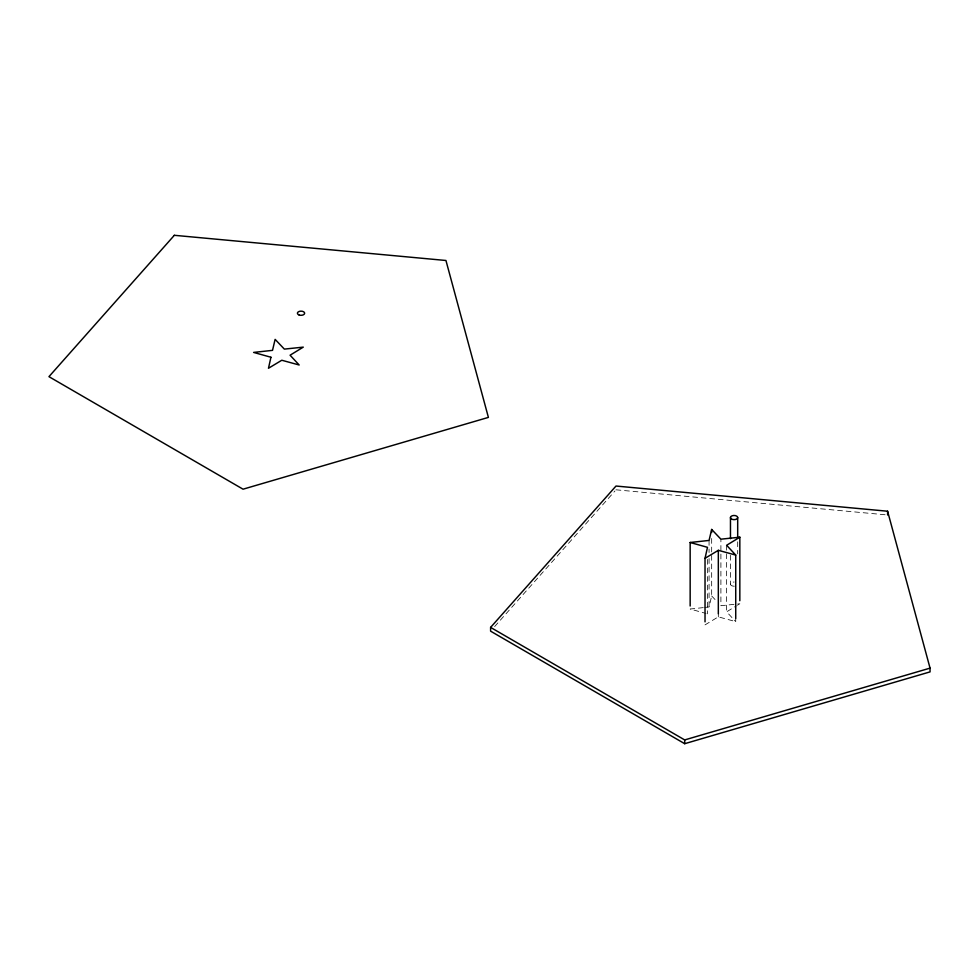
<?xml version="1.0" encoding="UTF-8"?>
<svg xmlns="http://www.w3.org/2000/svg" width="979" height="979" viewBox="0 0 979 979"><rect width="100%" height="100%" fill="white"/><g stroke="black" fill="none" stroke-linecap="round" stroke-linejoin="round"><path stroke-width="0.73" stroke-dasharray="4.89 3.67" d="M704.709 607.457L709.065 606.98L711.672 595.966L711.672 553.624M494.64 626.597L614.983 490.944M735.731 618.593L735.731 621.616L726.626 611.826L736.232 605.952M737.432 605.218L739.83 603.749L735.462 604.202M705.027 624.883L718.329 616.856L735.731 621.616M703.252 607.616L690.158 609.036L706.043 613.466M734.005 604.361L720.899 605.72L720.899 539.184M615.999 489.806L886.081 514.844M711.672 595.966L715.771 600.311M737.689 541.803L737.689 553.894M730.469 555.326L730.469 584.071M726.626 545.279L726.626 611.826M718.329 613.833L718.329 616.856M711.672 538.499L711.672 552.107M709.065 540.432L709.065 552.535M709.065 558.581L709.065 606.98M707.487 559.413L707.487 613.857M734.348 586.188A3.61 2.08 0 0 1 730.469 584.157A3.61 2.08 0 0 1 734.152 582.015"/><path stroke-width="1.47" d="M705.027 621.861L705.027 558.336L707.487 547.322L690.158 542.488L690.158 606.013M739.83 600.727L739.83 537.202L720.899 539.184L711.672 529.431L709.065 540.432L690.158 542.488M490.601 627.392L615.999 486.037L887.598 511.222L930.05 668.131L930.05 671.888L684.688 743.697L490.601 631.161L490.601 627.392L684.688 739.928L930.05 668.131M739.83 537.202L726.626 545.279L735.731 555.069L735.731 618.593M705.027 558.336L718.329 550.32L735.731 555.069M887.598 511.222L887.598 514.978M737.689 517.597A3.61 2.08 0 0 1 732.219 519.347A3.61 2.08 0 0 1 732.341 515.737A3.61 2.08 0 0 1 737.689 517.597L737.689 537.263M730.469 517.524L730.469 538.695M718.329 550.32L718.329 613.833M711.672 529.431L711.672 532.454M684.688 739.928L684.688 743.697M270.938 357.249L268.479 368.263L281.793 360.248L299.182 364.996L290.078 355.206L303.282 347.129L284.351 349.111L275.123 339.358L272.517 350.36L253.61 352.416L270.938 357.249M174.348 235.303L48.95 376.658L243.049 489.194L488.399 417.397L445.947 260.487L174.348 235.303M299.109 314.993A3.61 2.08 0 0 0 304.64 313.304A3.61 2.08 0 0 0 299.354 311.383A3.61 2.08 0 0 0 299.109 314.993"/></g></svg>
